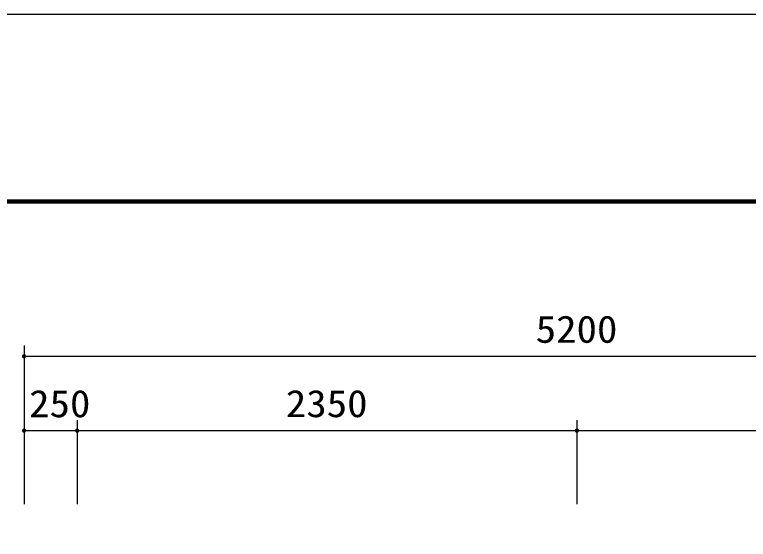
# Model space of a CAD drawing. Units: millimetres, scale not verified. Extents: x -14850 to 14850, y -10500 to 10500.
# Drawn here: x -10618 to -7168, y 8030 to 10500 of the extents above; entities that cross this region are included whole.
import ezdxf
from ezdxf.enums import TextEntityAlignment as Align

# ---------------------------------------------------------------- set-up
doc = ezdxf.new("R2010")
doc.units = ezdxf.units.MM
doc.header["$LTSCALE"] = 50
for name, color, linetype, lineweight in [('0-2_製作', 5, 'Continuous', 25), ('0-6_図面枠', 7, 'Continuous', 25), ('0-7_Axis_waku', 7, 'Continuous', 25)]:
    doc.layers.add(name, color=color, linetype=linetype, lineweight=lineweight)
doc.styles.add('ＭＳ ゴシック', font='')
doc.styles.get('ＭＳ ゴシック').set_extended_font_data('MS Gothic')

msp = doc.modelspace()

# ---------------------------------------------------------------- linework, layer by layer
at = {"layer": '0-2_製作', "color": 2}
for p, q in [((-10573.98, 8941.94), (-10573.98, 8196.48)), ((-10573.98, 8891.94), (-5373.98, 8891.94)), ((-10323.98, 8591.94), (-10323.98, 8196.48)), ((-7973.98, 8591.94), (-7973.98, 8196.48)), ((-10573.98, 8541.94), (-10323.98, 8541.94)), ((-10323.98, 8541.94), (-7973.98, 8541.94)), ((-7973.98, 8541.94), (-5623.98, 8541.94))]:
    msp.add_line(p, q, dxfattribs=at)
at = {"layer": '0-2_製作'}
for points in [[(-10575.24, 8901.86), (-10583.98, 8891.94), (-10583.96, 8892.56)], [(-10575.24, 8901.86), (-10573.98, 8891.94), (-10583.98, 8891.94)], [(-10575.24, 8901.86), (-10583.96, 8892.56), (-10576.47, 8901.62)], [(-10573.98, 8901.94), (-10573.98, 8891.94), (-10575.24, 8901.86)], [(-10573.35, 8901.92), (-10573.98, 8891.94), (-10573.98, 8901.94)], [(-10572.11, 8901.76), (-10573.98, 8891.94), (-10573.35, 8901.92)], [(-10570.89, 8901.45), (-10573.98, 8891.94), (-10572.11, 8901.76)], [(-10573.98, 8891.94), (-10583.9, 8890.68), (-10583.98, 8891.94)], [(-10576.47, 8901.62), (-10583.96, 8892.56), (-10583.81, 8893.81)], [(-10573.98, 8891.94), (-10583.67, 8889.45), (-10583.9, 8890.68)], [(-10576.47, 8901.62), (-10583.81, 8893.81), (-10577.66, 8901.23)], [(-10577.66, 8901.23), (-10583.81, 8893.81), (-10583.49, 8895.03)], [(-10573.98, 8891.94), (-10583.28, 8888.26), (-10583.67, 8889.45)], [(-10577.66, 8901.23), (-10583.49, 8895.03), (-10578.8, 8900.7)], [(-10578.8, 8900.7), (-10583.49, 8895.03), (-10583.03, 8896.19)], [(-10573.98, 8891.94), (-10582.75, 8887.12), (-10583.28, 8888.26)], [(-10578.8, 8900.7), (-10583.03, 8896.19), (-10579.86, 8900.03)], [(-10579.86, 8900.03), (-10583.03, 8896.19), (-10582.43, 8897.3)], [(-10573.98, 8891.94), (-10582.07, 8886.06), (-10582.75, 8887.12)], [(-10579.86, 8900.03), (-10582.43, 8897.3), (-10580.83, 8899.23)], [(-10580.83, 8899.23), (-10582.43, 8897.3), (-10581.69, 8898.31)], [(-10573.98, 8891.94), (-10581.27, 8885.09), (-10582.07, 8886.06)], [(-10573.98, 8891.94), (-10580.36, 8884.23), (-10581.27, 8885.09)], [(-10573.98, 8881.94), (-10580.36, 8884.23), (-10573.98, 8891.94)], [(-10573.98, 8881.94), (-10579.34, 8883.49), (-10580.36, 8884.23)], [(-10573.98, 8881.94), (-10578.24, 8882.89), (-10579.34, 8883.49)], [(-10573.98, 8881.94), (-10577.07, 8882.43), (-10578.24, 8882.89)], [(-10573.98, 8881.94), (-10575.86, 8882.11), (-10577.07, 8882.43)], [(-10573.98, 8881.94), (-10574.61, 8881.96), (-10575.86, 8882.11)], [(-10569.72, 8900.99), (-10573.98, 8891.94), (-10570.89, 8901.45)], [(-10568.62, 8900.38), (-10573.98, 8891.94), (-10569.72, 8900.99)], [(-10567.61, 8899.64), (-10573.98, 8891.94), (-10568.62, 8900.38)], [(-10566.69, 8898.78), (-10573.98, 8891.94), (-10567.61, 8899.64)], [(-10566.69, 8898.78), (-10563.98, 8891.94), (-10573.98, 8891.94)], [(-10563.98, 8891.94), (-10573.98, 8881.94), (-10573.98, 8891.94)], [(-10563.98, 8891.94), (-10572.73, 8882.02), (-10573.98, 8881.94)], [(-10563.98, 8891.94), (-10571.5, 8882.25), (-10572.73, 8882.02)], [(-10564, 8891.31), (-10571.5, 8882.25), (-10563.98, 8891.94)], [(-10564.16, 8890.06), (-10571.5, 8882.25), (-10564, 8891.31)], [(-10564.16, 8890.06), (-10570.3, 8882.64), (-10571.5, 8882.25)], [(-10564.47, 8888.85), (-10570.3, 8882.64), (-10564.16, 8890.06)], [(-10564.47, 8888.85), (-10569.17, 8883.17), (-10570.3, 8882.64)], [(-10564.93, 8887.68), (-10569.17, 8883.17), (-10564.47, 8888.85)], [(-10564.93, 8887.68), (-10568.1, 8883.85), (-10569.17, 8883.17)], [(-10565.54, 8886.58), (-10568.1, 8883.85), (-10564.93, 8887.68)], [(-10565.54, 8886.58), (-10567.14, 8884.65), (-10568.1, 8883.85)], [(-10566.28, 8885.56), (-10567.14, 8884.65), (-10565.54, 8886.58)], [(-10565.89, 8897.81), (-10563.98, 8891.94), (-10566.69, 8898.78)], [(-10565.22, 8896.75), (-10563.98, 8891.94), (-10565.89, 8897.81)], [(-10564.68, 8895.62), (-10563.98, 8891.94), (-10565.22, 8896.75)], [(-10564.3, 8894.42), (-10563.98, 8891.94), (-10564.68, 8895.62)], [(-10564.06, 8893.19), (-10563.98, 8891.94), (-10564.3, 8894.42)], [(-10575.24, 8551.86), (-10583.98, 8541.94), (-10576.47, 8551.62)], [(-10575.24, 8551.86), (-10573.98, 8541.94), (-10583.98, 8541.94)], [(-10576.47, 8551.62), (-10583.98, 8541.94), (-10583.96, 8542.56)], [(-10573.98, 8541.94), (-10583.9, 8540.68), (-10583.98, 8541.94)], [(-10576.47, 8551.62), (-10583.96, 8542.56), (-10577.66, 8551.23)], [(-10577.66, 8551.23), (-10583.96, 8542.56), (-10583.81, 8543.81)], [(-10573.98, 8541.94), (-10583.67, 8539.45), (-10583.9, 8540.68)], [(-10577.66, 8551.23), (-10583.81, 8543.81), (-10578.8, 8550.7)], [(-10578.8, 8550.7), (-10583.81, 8543.81), (-10583.49, 8545.03)], [(-10573.98, 8541.94), (-10583.28, 8538.26), (-10583.67, 8539.45)], [(-10578.8, 8550.7), (-10583.49, 8545.03), (-10579.86, 8550.03)], [(-10579.86, 8550.03), (-10583.49, 8545.03), (-10583.03, 8546.19)], [(-10573.98, 8541.94), (-10582.75, 8537.12), (-10583.28, 8538.26)], [(-10579.86, 8550.03), (-10583.03, 8546.19), (-10580.83, 8549.23)], [(-10580.83, 8549.23), (-10583.03, 8546.19), (-10582.43, 8547.3)], [(-10573.98, 8541.94), (-10582.07, 8536.06), (-10582.75, 8537.12)], [(-10580.83, 8549.23), (-10582.43, 8547.3), (-10581.69, 8548.31)], [(-10573.98, 8541.94), (-10581.27, 8535.09), (-10582.07, 8536.06)], [(-10573.98, 8541.94), (-10580.36, 8534.23), (-10581.27, 8535.09)], [(-10573.98, 8541.94), (-10579.34, 8533.49), (-10580.36, 8534.23)], [(-10573.98, 8531.94), (-10579.34, 8533.49), (-10573.98, 8541.94)], [(-10573.98, 8531.94), (-10578.24, 8532.89), (-10579.34, 8533.49)], [(-10573.98, 8531.94), (-10577.07, 8532.43), (-10578.24, 8532.89)], [(-10573.98, 8531.94), (-10575.86, 8532.11), (-10577.07, 8532.43)], [(-10573.98, 8531.94), (-10574.61, 8531.96), (-10575.86, 8532.11)], [(-10573.98, 8551.94), (-10573.98, 8541.94), (-10575.24, 8551.86)], [(-10573.35, 8551.92), (-10573.98, 8541.94), (-10573.98, 8551.94)], [(-10572.11, 8551.76), (-10573.98, 8541.94), (-10573.35, 8551.92)], [(-10570.89, 8551.45), (-10573.98, 8541.94), (-10572.11, 8551.76)], [(-10569.72, 8550.99), (-10573.98, 8541.94), (-10570.89, 8551.45)], [(-10568.62, 8550.38), (-10573.98, 8541.94), (-10569.72, 8550.99)], [(-10567.61, 8549.64), (-10573.98, 8541.94), (-10568.62, 8550.38)], [(-10567.61, 8549.64), (-10563.98, 8541.94), (-10573.98, 8541.94)], [(-10563.98, 8541.94), (-10573.98, 8531.94), (-10573.98, 8541.94)], [(-10563.98, 8541.94), (-10572.73, 8532.02), (-10573.98, 8531.94)], [(-10563.98, 8541.94), (-10571.5, 8532.25), (-10572.73, 8532.02)], [(-10564, 8541.31), (-10571.5, 8532.25), (-10563.98, 8541.94)], [(-10564, 8541.31), (-10570.3, 8532.64), (-10571.5, 8532.25)], [(-10564.16, 8540.06), (-10570.3, 8532.64), (-10564, 8541.31)], [(-10564.16, 8540.06), (-10569.17, 8533.17), (-10570.3, 8532.64)], [(-10564.47, 8538.85), (-10569.17, 8533.17), (-10564.16, 8540.06)], [(-10564.47, 8538.85), (-10568.1, 8533.85), (-10569.17, 8533.17)], [(-10564.93, 8537.68), (-10568.1, 8533.85), (-10564.47, 8538.85)], [(-10564.93, 8537.68), (-10567.14, 8534.65), (-10568.1, 8533.85)], [(-10566.69, 8548.78), (-10563.98, 8541.94), (-10567.61, 8549.64)], [(-10565.54, 8536.58), (-10567.14, 8534.65), (-10564.93, 8537.68)], [(-10565.54, 8536.58), (-10566.28, 8535.56), (-10567.14, 8534.65)], [(-10565.89, 8547.81), (-10563.98, 8541.94), (-10566.69, 8548.78)], [(-10565.22, 8546.75), (-10563.98, 8541.94), (-10565.89, 8547.81)], [(-10564.68, 8545.62), (-10563.98, 8541.94), (-10565.22, 8546.75)], [(-10564.3, 8544.42), (-10563.98, 8541.94), (-10564.68, 8545.62)], [(-10564.06, 8543.19), (-10563.98, 8541.94), (-10564.3, 8544.42)], [(-10325.24, 8551.86), (-10333.98, 8541.94), (-10333.96, 8542.56)], [(-10325.24, 8551.86), (-10323.98, 8541.94), (-10333.98, 8541.94)], [(-10323.98, 8541.94), (-10333.9, 8540.68), (-10333.98, 8541.94)], [(-10325.24, 8551.86), (-10333.96, 8542.56), (-10326.47, 8551.62)], [(-10326.47, 8551.62), (-10333.96, 8542.56), (-10333.81, 8543.81)], [(-10323.98, 8541.94), (-10333.67, 8539.45), (-10333.9, 8540.68)], [(-10326.47, 8551.62), (-10333.81, 8543.81), (-10327.66, 8551.23)], [(-10327.66, 8551.23), (-10333.81, 8543.81), (-10333.49, 8545.03)], [(-10323.98, 8541.94), (-10333.28, 8538.26), (-10333.67, 8539.45)], [(-10327.66, 8551.23), (-10333.49, 8545.03), (-10328.8, 8550.7)], [(-10328.8, 8550.7), (-10333.49, 8545.03), (-10333.03, 8546.19)], [(-10323.98, 8541.94), (-10332.75, 8537.12), (-10333.28, 8538.26)], [(-10328.8, 8550.7), (-10333.03, 8546.19), (-10329.86, 8550.03)], [(-10329.86, 8550.03), (-10333.03, 8546.19), (-10332.43, 8547.3)], [(-10323.98, 8541.94), (-10332.07, 8536.06), (-10332.75, 8537.12)], [(-10329.86, 8550.03), (-10332.43, 8547.3), (-10330.83, 8549.23)], [(-10330.83, 8549.23), (-10332.43, 8547.3), (-10331.69, 8548.31)], [(-10323.98, 8541.94), (-10331.27, 8535.09), (-10332.07, 8536.06)], [(-10323.98, 8541.94), (-10330.36, 8534.23), (-10331.27, 8535.09)], [(-10323.98, 8541.94), (-10329.34, 8533.49), (-10330.36, 8534.23)], [(-10323.98, 8531.94), (-10329.34, 8533.49), (-10323.98, 8541.94)], [(-10323.98, 8531.94), (-10328.24, 8532.89), (-10329.34, 8533.49)], [(-10323.98, 8531.94), (-10327.07, 8532.43), (-10328.24, 8532.89)], [(-10323.98, 8531.94), (-10325.86, 8532.11), (-10327.07, 8532.43)], [(-10323.98, 8531.94), (-10324.61, 8531.96), (-10325.86, 8532.11)], [(-10323.98, 8551.94), (-10323.98, 8541.94), (-10325.24, 8551.86)], [(-10323.35, 8551.92), (-10323.98, 8541.94), (-10323.98, 8551.94)], [(-10322.11, 8551.76), (-10323.98, 8541.94), (-10323.35, 8551.92)], [(-10320.89, 8551.45), (-10323.98, 8541.94), (-10322.11, 8551.76)], [(-10319.72, 8550.99), (-10323.98, 8541.94), (-10320.89, 8551.45)], [(-10318.62, 8550.38), (-10323.98, 8541.94), (-10319.72, 8550.99)], [(-10317.61, 8549.64), (-10323.98, 8541.94), (-10318.62, 8550.38)], [(-10316.69, 8548.78), (-10323.98, 8541.94), (-10317.61, 8549.64)], [(-10316.69, 8548.78), (-10313.98, 8541.94), (-10323.98, 8541.94)], [(-10313.98, 8541.94), (-10323.98, 8531.94), (-10323.98, 8541.94)], [(-10313.98, 8541.94), (-10322.73, 8532.02), (-10323.98, 8531.94)], [(-10313.98, 8541.94), (-10321.5, 8532.25), (-10322.73, 8532.02)], [(-10314, 8541.31), (-10321.5, 8532.25), (-10313.98, 8541.94)], [(-10314.16, 8540.06), (-10321.5, 8532.25), (-10314, 8541.31)], [(-10314.16, 8540.06), (-10320.3, 8532.64), (-10321.5, 8532.25)], [(-10314.47, 8538.85), (-10320.3, 8532.64), (-10314.16, 8540.06)], [(-10314.47, 8538.85), (-10319.17, 8533.17), (-10320.3, 8532.64)], [(-10314.93, 8537.68), (-10319.17, 8533.17), (-10314.47, 8538.85)], [(-10314.93, 8537.68), (-10318.1, 8533.85), (-10319.17, 8533.17)], [(-10315.54, 8536.58), (-10318.1, 8533.85), (-10314.93, 8537.68)], [(-10315.54, 8536.58), (-10317.14, 8534.65), (-10318.1, 8533.85)], [(-10316.28, 8535.56), (-10317.14, 8534.65), (-10315.54, 8536.58)], [(-10315.89, 8547.81), (-10313.98, 8541.94), (-10316.69, 8548.78)], [(-10315.22, 8546.75), (-10313.98, 8541.94), (-10315.89, 8547.81)], [(-10314.68, 8545.62), (-10313.98, 8541.94), (-10315.22, 8546.75)], [(-10314.3, 8544.42), (-10313.98, 8541.94), (-10314.68, 8545.62)], [(-10314.06, 8543.19), (-10313.98, 8541.94), (-10314.3, 8544.42)], [(-7973.98, 8541.94), (-7983.98, 8541.94), (-7983.96, 8542.56)], [(-7973.98, 8541.94), (-7983.9, 8540.68), (-7983.98, 8541.94)], [(-7973.98, 8551.94), (-7983.96, 8542.56), (-7983.81, 8543.81)], [(-7973.98, 8541.94), (-7983.96, 8542.56), (-7973.98, 8551.94)], [(-7973.98, 8541.94), (-7983.67, 8539.45), (-7983.9, 8540.68)], [(-7973.98, 8551.94), (-7983.81, 8543.81), (-7975.24, 8551.86)], [(-7975.24, 8551.86), (-7983.81, 8543.81), (-7983.49, 8545.03)], [(-7973.98, 8541.94), (-7983.28, 8538.26), (-7983.67, 8539.45)], [(-7975.24, 8551.86), (-7983.49, 8545.03), (-7976.47, 8551.62)], [(-7976.47, 8551.62), (-7983.49, 8545.03), (-7983.03, 8546.19)], [(-7973.98, 8541.94), (-7982.75, 8537.12), (-7983.28, 8538.26)], [(-7976.47, 8551.62), (-7983.03, 8546.19), (-7977.66, 8551.23)], [(-7977.66, 8551.23), (-7983.03, 8546.19), (-7982.43, 8547.3)], [(-7973.98, 8541.94), (-7982.07, 8536.06), (-7982.75, 8537.12)], [(-7977.66, 8551.23), (-7982.43, 8547.3), (-7978.8, 8550.7)], [(-7978.8, 8550.7), (-7982.43, 8547.3), (-7981.69, 8548.31)], [(-7973.98, 8541.94), (-7981.27, 8535.09), (-7982.07, 8536.06)], [(-7978.8, 8550.7), (-7981.69, 8548.31), (-7979.86, 8550.03)], [(-7979.86, 8550.03), (-7981.69, 8548.31), (-7980.83, 8549.23)], [(-7973.98, 8531.94), (-7981.27, 8535.09), (-7973.98, 8541.94)], [(-7973.98, 8531.94), (-7980.36, 8534.23), (-7981.27, 8535.09)], [(-7973.98, 8531.94), (-7979.34, 8533.49), (-7980.36, 8534.23)], [(-7973.98, 8531.94), (-7978.24, 8532.89), (-7979.34, 8533.49)], [(-7973.98, 8531.94), (-7977.07, 8532.43), (-7978.24, 8532.89)], [(-7973.98, 8531.94), (-7975.86, 8532.11), (-7977.07, 8532.43)], [(-7973.98, 8531.94), (-7974.61, 8531.96), (-7975.86, 8532.11)], [(-7973.35, 8551.92), (-7973.98, 8541.94), (-7973.98, 8551.94)], [(-7972.11, 8551.76), (-7973.98, 8541.94), (-7973.35, 8551.92)], [(-7970.89, 8551.45), (-7973.98, 8541.94), (-7972.11, 8551.76)], [(-7969.72, 8550.99), (-7973.98, 8541.94), (-7970.89, 8551.45)], [(-7968.62, 8550.38), (-7973.98, 8541.94), (-7969.72, 8550.99)], [(-7967.61, 8549.64), (-7973.98, 8541.94), (-7968.62, 8550.38)], [(-7966.69, 8548.78), (-7973.98, 8541.94), (-7967.61, 8549.64)], [(-7965.89, 8547.81), (-7973.98, 8541.94), (-7966.69, 8548.78)], [(-7965.89, 8547.81), (-7963.98, 8541.94), (-7973.98, 8541.94)], [(-7963.98, 8541.94), (-7973.98, 8531.94), (-7973.98, 8541.94)], [(-7964, 8541.31), (-7973.98, 8531.94), (-7963.98, 8541.94)], [(-7964.16, 8540.06), (-7973.98, 8531.94), (-7964, 8541.31)], [(-7964.16, 8540.06), (-7972.73, 8532.02), (-7973.98, 8531.94)], [(-7964.47, 8538.85), (-7972.73, 8532.02), (-7964.16, 8540.06)], [(-7964.47, 8538.85), (-7971.5, 8532.25), (-7972.73, 8532.02)], [(-7964.93, 8537.68), (-7971.5, 8532.25), (-7964.47, 8538.85)], [(-7964.93, 8537.68), (-7970.3, 8532.64), (-7971.5, 8532.25)], [(-7965.54, 8536.58), (-7970.3, 8532.64), (-7964.93, 8537.68)], [(-7965.54, 8536.58), (-7969.16, 8533.17), (-7970.3, 8532.64)], [(-7966.28, 8535.56), (-7969.16, 8533.17), (-7965.54, 8536.58)], [(-7966.28, 8535.56), (-7968.1, 8533.85), (-7969.16, 8533.17)], [(-7967.14, 8534.65), (-7968.1, 8533.85), (-7966.28, 8535.56)], [(-7965.22, 8546.75), (-7963.98, 8541.94), (-7965.89, 8547.81)], [(-7964.68, 8545.62), (-7963.98, 8541.94), (-7965.22, 8546.75)], [(-7964.3, 8544.42), (-7963.98, 8541.94), (-7964.68, 8545.62)], [(-7964.06, 8543.19), (-7963.98, 8541.94), (-7964.3, 8544.42)]]:
    msp.add_solid(points, dxfattribs=at)
at = {"layer": '0-6_図面枠'}
msp.add_lwpolyline([(-14850, -10500), (14850, -10500), (14850, 10500), (-14850, 10500)], close=True, dxfattribs=at)
at = {"layer": '0-7_Axis_waku'}
for p, q in [((-12964, 9629), (14014, 9629)), ((-12963, 9628), (14013, 9628)), ((-12962, 9627), (14012, 9627)), ((-12961, 9626), (14011, 9626)), ((-12960, 9625), (14010, 9625)), ((-12959, 9624), (14009, 9624)), ((-12958, 9623), (14008, 9623)), ((-12957, 9622), (14007, 9622)), ((-12956, 9621), (14006, 9621)), ((-12955, 9620), (14005, 9620)), ((-12954, 9619), (14004, 9619)), ((-12953, 9618), (14003, 9618)), ((-12952, 9617), (14002, 9617)), ((-12951, 9616), (14001, 9616)), ((-12950, 9615), (14000, 9615))]:
    msp.add_line(p, q, dxfattribs=at)

# ---------------------------------------------------------------- texts
at = {"layer": '0-2_製作', "color": 4, "style": 'ＭＳ ゴシック', "width": 1.1}
for s, p in [('5200', (-8167.73, 8916.94)), ('250', (-10550.07, 8566.53)), ('2350', (-9342.73, 8566.94))]:
    msp.add_text(s, height=128.4, dxfattribs=at).set_placement(p, align=Align.BOTTOM_LEFT)

doc.saveas('drawing.dxf')
